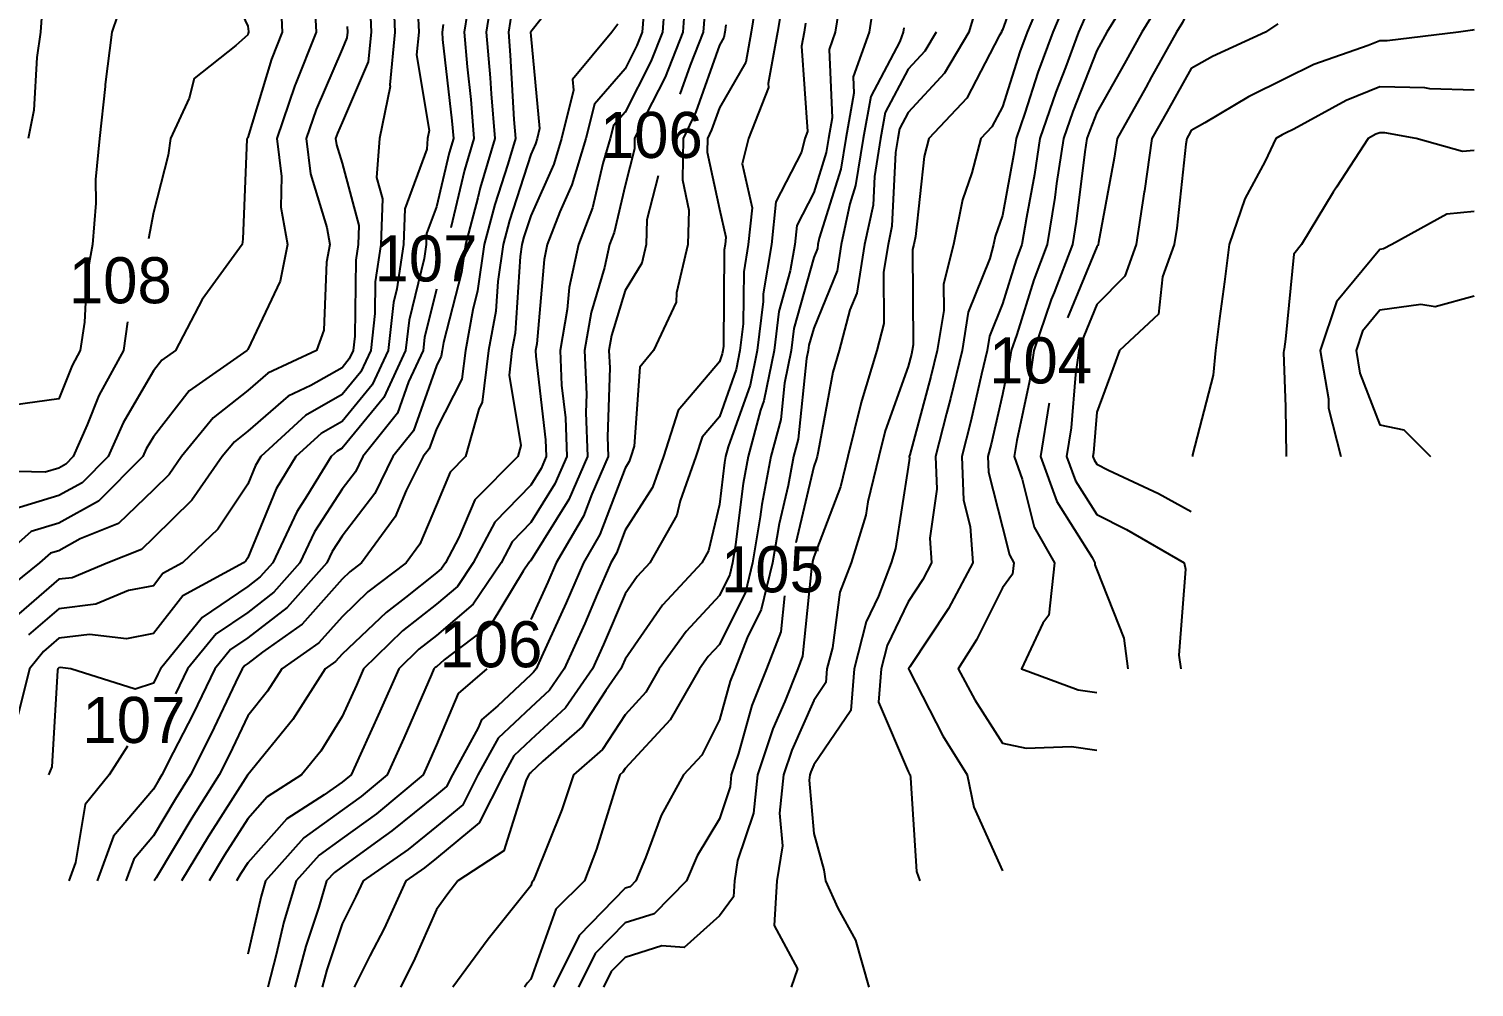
# Model space of a CAD drawing. Header units: metres. Extents: x 79.4908 to 79.49272, y 16.68951 to 16.69149.
# Drawn here: x 79.491492 to 79.492718, y 16.68951 to 16.690323 of the extents above; entities that cross this region are included whole.
import ezdxf

# ---------------------------------------------------------------- set-up
doc = ezdxf.new("R2010")
doc.units = ezdxf.units.M

msp = doc.modelspace()

# ---------------------------------------------------------------- linework, layer by layer
at = {"layer": 'CONTOUR103_25'}
msp.add_polyline3d([(79.492718, 16.6900963, 103.25), (79.4926849, 16.6900875, 103.25), (79.4926728, 16.6900894, 103.25), (79.492638, 16.6900845, 103.25), (79.4926233, 16.6900668, 103.25), (79.4926179, 16.6900503, 103.25), (79.4926211, 16.6900312, 103.25), (79.492638, 16.6899872, 103.25), (79.4926583, 16.6899831, 103.25), (79.4926811, 16.6899603, 103.25)], dxfattribs=at)
at = {"layer": 'CONTOUR103_375'}
msp.add_polyline3d([(79.492718, 16.6901684, 103.375), (79.492695, 16.6901661, 103.375), (79.4926483, 16.6901403, 103.375), (79.4926413, 16.6901366, 103.375), (79.492638, 16.6901361, 103.375), (79.4926012, 16.6900916, 103.375), (79.4925876, 16.6900503, 103.375), (79.4925944, 16.6900093, 103.375), (79.4925946, 16.6900014, 103.375), (79.492605, 16.6899603, 103.375)], dxfattribs=at)
at = {"layer": 'CONTOUR103_5'}
msp.add_polyline3d([(79.492718, 16.69022, 103.5), (79.4927081, 16.6902191, 103.5), (79.4926689, 16.6902303, 103.5), (79.4926422, 16.690235, 103.5), (79.492638, 16.6902351, 103.5), (79.4926348, 16.6902338, 103.5), (79.4926283, 16.6902303, 103.5), (79.4926014, 16.690189, 103.5), (79.4925985, 16.6901847, 103.5), (79.4925715, 16.6901403, 103.5), (79.4925652, 16.6901322, 103.5), (79.492558, 16.6900599, 103.5), (79.4925569, 16.6900515, 103.5), (79.4925567, 16.6900503, 103.5), (79.4925565, 16.6900486, 103.5), (79.492558, 16.6900026, 103.5), (79.4925587, 16.6899611, 103.5), (79.4925589, 16.6899603, 103.5)], dxfattribs=at)
at = {"layer": 'CONTOUR103_625'}
msp.add_polyline3d([(79.492718, 16.6902711, 103.625), (79.4926805, 16.6902724, 103.625), (79.4926761, 16.6902732, 103.625), (79.492638, 16.6902741, 103.625), (79.4926094, 16.6902624, 103.625), (79.4925651, 16.6902382, 103.625), (79.492558, 16.6902348, 103.625), (79.4925552, 16.6902334, 103.625), (79.49255, 16.6902303, 103.625), (79.4925408, 16.6902109, 103.625), (79.4925235, 16.6901791, 103.625), (79.4925104, 16.6901403, 103.625), (79.4925062, 16.6901085, 103.625), (79.4925022, 16.6900775, 103.625), (79.4924987, 16.6900503, 103.625), (79.4924966, 16.6900293, 103.625), (79.4924793, 16.6899617, 103.625), (79.4924791, 16.6899603, 103.625)], dxfattribs=at)
at = {"layer": 'CONTOUR103_75'}
msp.add_polyline3d([(79.492718, 16.6903223, 103.75), (79.4927165, 16.690322, 103.75), (79.4927048, 16.6903203, 103.75), (79.4926444, 16.690313, 103.75), (79.492638, 16.6903132, 103.75), (79.4926281, 16.6903091, 103.75), (79.4925822, 16.690293, 103.75), (79.492558, 16.6902811, 103.75), (79.4925266, 16.6902656, 103.75), (79.4924898, 16.6902436, 103.75), (79.492478, 16.6902369, 103.75), (79.4924757, 16.6902328, 103.75), (79.4924743, 16.6902303, 103.75), (79.4924736, 16.6902253, 103.75), (79.4924658, 16.690154, 103.75), (79.4924636, 16.6901403, 103.75), (79.4924537, 16.6901129, 103.75), (79.4924504, 16.6900813, 103.75), (79.4924173, 16.6900503, 103.75), (79.4924117, 16.6900348, 103.75), (79.492398, 16.6899979, 103.75), (79.4923952, 16.6899634, 103.75), (79.4923947, 16.6899603, 103.75), (79.4923957, 16.6899576, 103.75), (79.492398, 16.6899539, 103.75), (79.4924081, 16.6899489, 103.75), (79.4924503, 16.6899291, 103.75), (79.492478, 16.6899138, 103.75)], dxfattribs=at)
at = {"layer": 'CONTOUR103_875'}
msp.add_polyline3d([(79.4925516, 16.6903274, 103.875), (79.492541, 16.6903203, 103.875), (79.4924961, 16.6902999, 103.875), (79.492478, 16.6902897, 103.875), (79.4924576, 16.6902532, 103.875), (79.4924448, 16.6902303, 103.875), (79.4924384, 16.6901858, 103.875), (79.4924383, 16.6901849, 103.875), (79.4924314, 16.6901403, 103.875), (79.4924217, 16.6901135, 103.875), (79.492398, 16.6900893, 103.875), (79.492387, 16.6900626, 103.875), (79.4923828, 16.6900503, 103.875), (79.49238, 16.69003, 103.875), (79.4923764, 16.6899846, 103.875), (79.4923724, 16.6899603, 103.875), (79.4923799, 16.6899399, 103.875), (79.492398, 16.6899112, 103.875), (79.4924232, 16.6898986, 103.875), (79.4924721, 16.6898703, 103.875), (79.4924733, 16.6898649, 103.875), (79.4924677, 16.6897918, 103.875), (79.4924692, 16.6897803, 103.875)], dxfattribs=at)
at = {"layer": 'CONTOUR104'}
for points in [[(79.4925127, 16.6903712, 104), (79.4925127, 16.6903712, 104), (79.492478, 16.690344, 104), (79.4924706, 16.6903286, 104), (79.4924655, 16.6903203, 104), (79.4924445, 16.6902826, 104), (79.4924395, 16.6902736, 104), (79.4924152, 16.6902303, 104), (79.4924129, 16.6902135, 104), (79.4923995, 16.690142, 104), (79.4923992, 16.6901403, 104), (79.4923989, 16.6901393, 104), (79.492398, 16.6901383, 104), (79.4923732, 16.6900781, 104)], [(79.4923576, 16.6900057, 104), (79.4923576, 16.6900057, 104), (79.4923573, 16.6900044, 104), (79.4923502, 16.6899603, 104), (79.4923641, 16.6899221, 104), (79.492394, 16.6898747, 104), (79.4923965, 16.6898703, 104), (79.4923964, 16.6898684, 104), (79.492398, 16.6898643, 104), (79.4924211, 16.6898063, 104), (79.4924244, 16.6897803, 104)]]:
    msp.add_polyline3d(points, dxfattribs=at)
at = {"layer": 'CONTOUR104_125'}
msp.add_polyline3d([(79.4924531, 16.6903482, 104.125), (79.4924361, 16.6903203, 104.125), (79.4924214, 16.6902939, 104.125), (79.492398, 16.6902522, 104.125), (79.492392, 16.690237, 104.125), (79.4923897, 16.6902303, 104.125), (79.492388, 16.690219, 104.125), (79.4923806, 16.6901598, 104.125), (79.4923774, 16.6901403, 104.125), (79.4923619, 16.6900996, 104.125), (79.4923594, 16.6900937, 104.125), (79.4923446, 16.6900503, 104.125), (79.492341, 16.6900244, 104.125), (79.4923301, 16.6899739, 104.125), (79.4923279, 16.6899603, 104.125), (79.4923348, 16.6899413, 104.125), (79.492345, 16.6899006, 104.125), (79.4923621, 16.6898703, 104.125), (79.4923575, 16.6898258, 104.125), (79.4923524, 16.6898189, 104.125), (79.4923342, 16.6897803, 104.125), (79.4923822, 16.6897625, 104.125), (79.492398, 16.6897602, 104.125)], dxfattribs=at)
at = {"layer": 'CONTOUR104_25'}
msp.add_polyline3d([(79.4924254, 16.6903511, 104.25), (79.4924066, 16.6903203, 104.25), (79.4924033, 16.6903143, 104.25), (79.492398, 16.6903048, 104.25), (79.4923776, 16.6902532, 104.25), (79.4923697, 16.6902303, 104.25), (79.4923639, 16.6901919, 104.25), (79.4923625, 16.6901802, 104.25), (79.492356, 16.6901403, 104.25), (79.4923446, 16.6901103, 104.25), (79.4923301, 16.6900639, 104.25), (79.4923254, 16.6900503, 104.25), (79.4923244, 16.690043, 104.25), (79.492318, 16.6900131, 104.25), (79.4923084, 16.689971, 104.25), (79.4923057, 16.6899603, 104.25), (79.4923063, 16.6899471, 104.25), (79.492318, 16.6899004, 104.25), (79.4923239, 16.6898769, 104.25), (79.4923276, 16.6898703, 104.25), (79.4923266, 16.6898606, 104.25), (79.492318, 16.6898489, 104.25), (79.4922961, 16.6898049, 104.25), (79.4922804, 16.6897803, 104.25), (79.4922945, 16.6897539, 104.25), (79.492318, 16.6897171, 104.25), (79.4923382, 16.6897129, 104.25), (79.4923766, 16.6897143, 104.25), (79.492398, 16.6897113, 104.25)], dxfattribs=at)
at = {"layer": 'CONTOUR104_375'}
msp.add_polyline3d([(79.4923875, 16.6903321, 104.375), (79.4923826, 16.6903203, 104.375), (79.4923714, 16.6902904, 104.375), (79.4923632, 16.6902694, 104.375), (79.4923497, 16.6902303, 104.375), (79.4923451, 16.6901997, 104.375), (79.4923383, 16.6901631, 104.375), (79.4923346, 16.6901403, 104.375), (79.4923296, 16.6901272, 104.375), (79.492318, 16.6900898, 104.375), (79.492307, 16.6900626, 104.375), (79.4923051, 16.6900503, 104.375), (79.4923002, 16.6900302, 104.375), (79.4922912, 16.6899904, 104.375), (79.4922835, 16.6899603, 104.375), (79.4922851, 16.6899233, 104.375), (79.4922907, 16.6899009, 104.375), (79.4922929, 16.6898703, 104.375), (79.4922724, 16.6898316, 104.375), (79.4922395, 16.6897819, 104.375), (79.4922384, 16.6897803, 104.375), (79.492239, 16.6897791, 104.375), (79.4922675, 16.6897234, 104.375), (79.492288, 16.6896903, 104.375), (79.4922937, 16.689663, 104.375), (79.492318, 16.6896088, 104.375)], dxfattribs=at)
at = {"layer": 'CONTOUR104_5'}
msp.add_polyline3d([(79.4923727, 16.6903487, 104.5), (79.4923608, 16.6903203, 104.5), (79.4923481, 16.6902863, 104.5), (79.4923371, 16.6902517, 104.5), (79.4923297, 16.6902303, 104.5), (79.492328, 16.690219, 104.5), (79.492318, 16.690165, 104.5), (79.4923119, 16.6901472, 104.5), (79.4923105, 16.6901403, 104.5), (79.4923074, 16.6901284, 104.5), (79.4922891, 16.6900828, 104.5), (79.4922839, 16.6900503, 104.5), (79.492274, 16.6900097, 104.5), (79.4922706, 16.6899969, 104.5), (79.4922612, 16.6899603, 104.5), (79.4922625, 16.6899327, 104.5), (79.4922566, 16.6898911, 104.5), (79.492258, 16.6898703, 104.5), (79.4922505, 16.6898561, 104.5), (79.492238, 16.6898372, 104.5), (79.4922203, 16.6898001, 104.5), (79.4922152, 16.6897803, 104.5), (79.492213, 16.6897521, 104.5), (79.492238, 16.6896933, 104.5), (79.492239, 16.6896914, 104.5), (79.4922397, 16.6896903, 104.5), (79.4922402, 16.6896878, 104.5), (79.4922452, 16.6896084, 104.5), (79.4922479, 16.6896003, 104.5)], dxfattribs=at)
at = {"layer": 'CONTOUR104_625'}
msp.add_polyline3d([(79.4923576, 16.6903648, 104.625), (79.4923391, 16.6903203, 104.625), (79.4923328, 16.6903036, 104.625), (79.492318, 16.6902572, 104.625), (79.4923091, 16.6902402, 104.625), (79.4922998, 16.6902303, 104.625), (79.4922922, 16.6902012, 104.625), (79.4922842, 16.6901782, 104.625), (79.4922766, 16.6901403, 104.625), (79.492268, 16.6901065, 104.625), (79.4922682, 16.6900842, 104.625), (79.4922627, 16.6900503, 104.625), (79.4922574, 16.6900284, 104.625), (79.4922394, 16.6899619, 104.625), (79.492239, 16.6899603, 104.625), (79.4922391, 16.689959, 104.625), (79.492238, 16.6899514, 104.625), (79.4922273, 16.6898823, 104.625), (79.4922236, 16.6898703, 104.625), (79.4922129, 16.689842, 104.625), (79.4922025, 16.6898202, 104.625), (79.4921922, 16.6897803, 104.625), (79.4921894, 16.6897449, 104.625), (79.492158, 16.6896987, 104.625), (79.4921555, 16.689693, 104.625), (79.4921546, 16.6896903, 104.625), (79.4921541, 16.6896859, 104.625), (79.492158, 16.6896407, 104.625), (79.4921665, 16.6896098, 104.625), (79.4921681, 16.6896003, 104.625), (79.4921785, 16.6895772, 104.625), (79.4921934, 16.68955, 104.625), (79.4922048, 16.6895103, 104.625)], dxfattribs=at)
at = {"layer": 'CONTOUR104_75'}
msp.add_polyline3d([(79.4923403, 16.6903851, 104.75), (79.492318, 16.6903225, 104.75), (79.4923173, 16.690321, 104.75), (79.4923171, 16.6903203, 104.75), (79.4923153, 16.6903172, 104.75), (79.4922877, 16.6902643, 104.75), (79.4922556, 16.6902303, 104.75), (79.4922516, 16.6902149, 104.75), (79.4922442, 16.6901472, 104.75), (79.4922428, 16.6901403, 104.75), (79.4922417, 16.6901361, 104.75), (79.4922423, 16.6900551, 104.75), (79.4922415, 16.6900503, 104.75), (79.4922408, 16.6900471, 104.75), (79.492238, 16.6900368, 104.75), (79.4922185, 16.6899822, 104.75), (79.4922131, 16.6899603, 104.75), (79.4922039, 16.6899219, 104.75), (79.4922022, 16.6899106, 104.75), (79.4921897, 16.6898703, 104.75), (79.4921802, 16.6898453, 104.75), (79.4921738, 16.689798, 104.75), (79.4921692, 16.6897803, 104.75), (79.4921683, 16.6897686, 104.75), (79.492158, 16.6897535, 104.75), (79.4921394, 16.6897112, 104.75), (79.4921324, 16.6896903, 104.75), (79.4921291, 16.6896578, 104.75), (79.4921315, 16.6896301, 104.75), (79.4921266, 16.6896003, 104.75), (79.4921244, 16.6895625, 104.75), (79.4921442, 16.6895258, 104.75), (79.4921388, 16.6895103, 104.75)], dxfattribs=at)
at = {"layer": 'CONTOUR104_875'}
msp.add_polyline3d([(79.4922966, 16.6903443, 104.875), (79.4922894, 16.6903203, 104.875), (79.4922689, 16.6902855, 104.875), (79.492238, 16.6902523, 104.875), (79.4922307, 16.6902385, 104.875), (79.4922292, 16.6902303, 104.875), (79.4922273, 16.6902182, 104.875), (79.4922243, 16.6901557, 104.875), (79.492221, 16.6901403, 104.875), (79.4922172, 16.6901169, 104.875), (79.4922175, 16.6900733, 104.875), (79.4922115, 16.6900503, 104.875), (79.492198, 16.6900053, 104.875), (79.492198, 16.6900052, 104.875), (79.492187, 16.6899603, 104.875), (79.4921808, 16.6899346, 104.875), (79.492158, 16.6898753, 104.875), (79.4921571, 16.6898713, 104.875), (79.4921569, 16.6898703, 104.875), (79.4921565, 16.6898685, 104.875), (79.4921485, 16.6897909, 104.875), (79.4921444, 16.6897803, 104.875), (79.4921335, 16.6897527, 104.875), (79.4921232, 16.6897294, 104.875), (79.4921103, 16.6896903, 104.875), (79.492107, 16.6896577, 104.875), (79.4920935, 16.6896177, 104.875), (79.4920907, 16.6896003, 104.875), (79.4920899, 16.6895869, 104.875), (79.492078, 16.6895706, 104.875), (79.4920482, 16.6895438, 104.875), (79.4920292, 16.6895453, 104.875), (79.491998, 16.6895355, 104.875), (79.4919862, 16.6895235, 104.875), (79.4919797, 16.6895103, 104.875)], dxfattribs=at)
at = {"layer": 'CONTOUR105'}
for points in [[(79.4922617, 16.6903203, 105), (79.4922617, 16.6903203, 105), (79.4922522, 16.6903042, 105), (79.492238, 16.6902889, 105), (79.4922185, 16.6902522, 105), (79.4922145, 16.6902303, 105), (79.4922094, 16.6901981, 105), (79.4922083, 16.6901737, 105), (79.4922012, 16.6901403, 105), (79.4921945, 16.6900991, 105), (79.4921887, 16.6900848, 105), (79.4921797, 16.6900503, 105), (79.4921742, 16.690032, 105), (79.4921619, 16.6899647, 105), (79.4921608, 16.6899603, 105), (79.4921602, 16.6899577, 105), (79.492158, 16.6899519, 105), (79.4921428, 16.6898873, 105)], [(79.4921331, 16.6898423, 105), (79.4921331, 16.6898423, 105), (79.49213, 16.6898118, 105), (79.4921179, 16.6897803, 105), (79.4921056, 16.6897492, 105), (79.4920941, 16.6897084, 105), (79.4920881, 16.6896903, 105), (79.4920871, 16.6896801, 105), (79.492078, 16.6896531, 105), (79.4920591, 16.6896215, 105), (79.4920501, 16.6896003, 105), (79.4920226, 16.6895725, 105), (79.491998, 16.6895648, 105), (79.4919726, 16.6895388, 105), (79.4919585, 16.6895103, 105)]]:
    msp.add_polyline3d(points, dxfattribs=at)
at = {"layer": 'CONTOUR105_125'}
msp.add_polyline3d([(79.4922345, 16.6903242, 105.125), (79.4922338, 16.6903203, 105.125), (79.492231, 16.6903124, 105.125), (79.4922063, 16.6902659, 105.125), (79.4921998, 16.6902303, 105.125), (79.4921935, 16.6901903, 105.125), (79.4921887, 16.6901748, 105.125), (79.4921814, 16.6901403, 105.125), (79.4921778, 16.690118, 105.125), (79.492158, 16.6900694, 105.125), (79.4921539, 16.6900548, 105.125), (79.4921534, 16.6900503, 105.125), (79.492152, 16.6900435, 105.125), (79.4921448, 16.6899751, 105.125), (79.4921409, 16.6899603, 105.125), (79.4921362, 16.6899358, 105.125), (79.4921286, 16.6899033, 105.125), (79.4921231, 16.6898703, 105.125), (79.4921133, 16.6898305, 105.125), (79.4921015, 16.6898067, 105.125), (79.4920913, 16.6897803, 105.125), (79.4920872, 16.6897699, 105.125), (79.492078, 16.6897371, 105.125), (79.4920632, 16.6897069, 105.125), (79.4920475, 16.6896903, 105.125), (79.4920285, 16.6896559, 105.125), (79.4920154, 16.6896198, 105.125), (79.4920071, 16.6896003, 105.125), (79.4920023, 16.6895954, 105.125), (79.491998, 16.6895941, 105.125), (79.491959, 16.6895541, 105.125), (79.4919373, 16.6895103, 105.125)], dxfattribs=at)
at = {"layer": 'CONTOUR105_25'}
msp.add_polyline3d([(79.4922099, 16.6903518, 105.25), (79.4922051, 16.6903203, 105.25), (79.4921915, 16.6902825, 105.25), (79.4921921, 16.6902687, 105.25), (79.4921851, 16.6902303, 105.25), (79.492181, 16.6902043, 105.25), (79.4921627, 16.6901456, 105.25), (79.4921616, 16.6901403, 105.25), (79.4921611, 16.6901368, 105.25), (79.492158, 16.6901293, 105.25), (79.4921412, 16.6900691, 105.25), (79.4921389, 16.6900503, 105.25), (79.4921333, 16.6900225, 105.25), (79.4921301, 16.6899917, 105.25), (79.4921217, 16.6899603, 105.25), (79.492114, 16.6899198, 105.25), (79.4921127, 16.6899093, 105.25), (79.4921061, 16.6898703, 105.25), (79.4921001, 16.6898454, 105.25), (79.492078, 16.689801, 105.25), (79.4920686, 16.6897908, 105.25), (79.492061, 16.6897803, 105.25), (79.4920364, 16.689737, 105.25), (79.491998, 16.6896956, 105.25), (79.491996, 16.6896925, 105.25), (79.4919935, 16.6896903, 105.25), (79.4919907, 16.689682, 105.25), (79.4919738, 16.6896274, 105.25), (79.4919637, 16.6896003, 105.25), (79.4919393, 16.6895763, 105.25), (79.491918, 16.6895171, 105.25), (79.4919151, 16.6895135, 105.25), (79.4919127, 16.6895103, 105.25)], dxfattribs=at)
at = {"layer": 'CONTOUR105_375'}
msp.add_polyline3d([(79.4921801, 16.6903451, 105.375), (79.4921763, 16.6903203, 105.375), (79.492171, 16.6903056, 105.375), (79.4921736, 16.6902478, 105.375), (79.4921704, 16.6902303, 105.375), (79.4921685, 16.6902184, 105.375), (79.492158, 16.6901845, 105.375), (79.4921436, 16.6901565, 105.375), (79.4921419, 16.6901403, 105.375), (79.4921381, 16.6901179, 105.375), (79.4921285, 16.6900834, 105.375), (79.4921244, 16.6900503, 105.375), (79.4921158, 16.6900077, 105.375), (79.492113, 16.6899996, 105.375), (79.4921025, 16.6899603, 105.375), (79.4920981, 16.6899376, 105.375), (79.4920918, 16.6898858, 105.375), (79.4920892, 16.6898703, 105.375), (79.4920868, 16.6898603, 105.375), (79.492078, 16.6898426, 105.375), (79.4920498, 16.689812, 105.375), (79.492027, 16.6897803, 105.375), (79.4920157, 16.6897604, 105.375), (79.491998, 16.6897413, 105.375), (79.4919788, 16.6897118, 105.375), (79.4919543, 16.6896903, 105.375), (79.4919443, 16.6896607, 105.375), (79.4919218, 16.6896045, 105.375), (79.4919202, 16.6896003, 105.375), (79.491919, 16.6895991, 105.375), (79.491918, 16.6895963, 105.375), (79.4918819, 16.6895508, 105.375), (79.491852, 16.6895103, 105.375)], dxfattribs=at)
at = {"layer": 'CONTOUR105_5'}
msp.add_polyline3d([(79.4921511, 16.690328, 105.5), (79.4921498, 16.6903203, 105.5), (79.4921477, 16.6903086, 105.5), (79.4921528, 16.6902361, 105.5), (79.4921505, 16.6902303, 105.5), (79.4921477, 16.6902186, 105.5), (79.4921259, 16.6901764, 105.5), (79.4921222, 16.6901403, 105.5), (79.4921151, 16.6900985, 105.5), (79.4921151, 16.690092, 105.5), (79.4921099, 16.6900503, 105.5), (79.492104, 16.690021, 105.5), (79.4920855, 16.6899687, 105.5), (79.4920833, 16.6899603, 105.5), (79.4920823, 16.6899554, 105.5), (79.492078, 16.6899198, 105.5), (79.4920689, 16.6898804, 105.5), (79.4920632, 16.6898703, 105.5), (79.4920299, 16.6898344, 105.5), (79.491998, 16.6897884, 105.5), (79.4919956, 16.6897829, 105.5), (79.4919945, 16.6897803, 105.5), (79.4919816, 16.6897618, 105.5), (79.4919616, 16.6897312, 105.5), (79.4919284, 16.689702, 105.5), (79.491918, 16.6896923, 105.5), (79.491917, 16.6896914, 105.5), (79.4919164, 16.6896903, 105.5), (79.4919142, 16.689686, 105.5), (79.4918953, 16.6896258, 105.5), (79.4918562, 16.6896003, 105.5), (79.4918476, 16.6895894, 105.5), (79.491838, 16.6895762, 105.5), (79.4918186, 16.6895321, 105.5), (79.4918077, 16.6895103, 105.5)], dxfattribs=at)
at = {"layer": 'CONTOUR105_625'}
msp.add_polyline3d([(79.4921321, 16.6903494, 105.625), (79.4921274, 16.6903203, 105.625), (79.4921194, 16.6902768, 105.625), (79.4921196, 16.6902734, 105.625), (79.4921026, 16.6902303, 105.625), (79.4920972, 16.6902086, 105.625), (79.4921057, 16.6901714, 105.625), (79.4921025, 16.6901403, 105.625), (79.4920986, 16.6901171, 105.625), (79.4920983, 16.6900731, 105.625), (79.4920954, 16.6900503, 105.625), (79.4920922, 16.6900343, 105.625), (79.492078, 16.6899941, 105.625), (79.4920633, 16.6899768, 105.625), (79.492058, 16.6899603, 105.625), (79.4920448, 16.6899229, 105.625), (79.492042, 16.6899107, 105.625), (79.4920191, 16.6898703, 105.625), (79.4920083, 16.6898587, 105.625), (79.491998, 16.6898438, 105.625), (79.4919797, 16.6898008, 105.625), (79.4919705, 16.6897803, 105.625), (79.4919474, 16.6897472, 105.625), (79.491918, 16.6897199, 105.625), (79.4919036, 16.6897064, 105.625), (79.4918948, 16.6896903, 105.625), (79.4918742, 16.6896496, 105.625), (79.491838, 16.6896196, 105.625), (79.491828, 16.6896115, 105.625), (79.491812, 16.6896003, 105.625), (79.4917937, 16.6895601, 105.625), (79.4917817, 16.6895369, 105.625), (79.4917684, 16.6895103, 105.625)], dxfattribs=at)
at = {"layer": 'CONTOUR105_75'}
msp.add_polyline3d([(79.492111, 16.6903574, 105.75), (79.492105, 16.6903203, 105.75), (79.4921003, 16.6902951, 105.75), (79.492078, 16.6902562, 105.75), (79.4920714, 16.6902376, 105.75), (79.4920679, 16.6902303, 105.75), (79.4920677, 16.6902187, 105.75), (79.492078, 16.6901702, 105.75), (79.4920834, 16.6901464, 105.75), (79.4920828, 16.6901403, 105.75), (79.492082, 16.6901357, 105.75), (79.4920814, 16.6900541, 105.75), (79.492081, 16.6900503, 105.75), (79.4920804, 16.6900475, 105.75), (79.492078, 16.6900407, 105.75), (79.4920431, 16.6899995, 105.75), (79.4920305, 16.6899603, 105.75), (79.4920213, 16.6899341, 105.75), (79.491998, 16.6898978, 105.75), (79.4919907, 16.6898785, 105.75), (79.4919859, 16.6898703, 105.75), (79.4919744, 16.6898437, 105.75), (79.4919638, 16.6898187, 105.75), (79.4919465, 16.6897803, 105.75), (79.491934, 16.6897623, 105.75), (79.491918, 16.6897475, 105.75), (79.4918903, 16.6897214, 105.75), (79.4918732, 16.6896903, 105.75), (79.4918604, 16.689665, 105.75), (79.491838, 16.6896464, 105.75), (79.4918141, 16.6896271, 105.75), (79.4917759, 16.6896003, 105.75), (79.4917698, 16.689587, 105.75), (79.491758, 16.689564, 105.75), (79.491745, 16.6895249, 105.75), (79.4917411, 16.6895103, 105.75)], dxfattribs=at)
at = {"layer": 'CONTOUR105_875'}
msp.add_polyline3d([(79.4920836, 16.6903266, 105.875), (79.4920826, 16.6903203, 105.875), (79.4920818, 16.690316, 105.875), (79.492078, 16.6903094, 105.875), (79.492058, 16.6902528, 105.875), (79.4920473, 16.6902303, 105.875), (79.4920467, 16.690195, 105.875), (79.4920521, 16.6901693, 105.875), (79.4920512, 16.6901403, 105.875), (79.4920415, 16.6900993, 105.875), (79.4920414, 16.6900914, 105.875), (79.492022, 16.6900503, 105.875), (79.4920105, 16.6900362, 105.875), (79.4920058, 16.6899691, 105.875), (79.492003, 16.6899603, 105.875), (79.4920016, 16.6899562, 105.875), (79.491998, 16.6899506, 105.875), (79.4919767, 16.6898942, 105.875), (79.4919628, 16.6898703, 105.875), (79.4919481, 16.6898364, 105.875), (79.4919271, 16.6897905, 105.875), (79.4919225, 16.6897803, 105.875), (79.4919205, 16.6897774, 105.875), (79.491918, 16.6897751, 105.875), (79.4918901, 16.6897489, 105.875), (79.4918764, 16.6897371, 105.875), (79.4918734, 16.6897301, 105.875), (79.4918516, 16.6896903, 105.875), (79.4918467, 16.6896805, 105.875), (79.491838, 16.6896733, 105.875), (79.4918003, 16.6896427, 105.875), (79.4917881, 16.6896342, 105.875), (79.491758, 16.6896123, 105.875), (79.4917515, 16.6896076, 105.875), (79.4917449, 16.6896003, 105.875), (79.4917383, 16.6895781, 105.875), (79.4917272, 16.6895449, 105.875), (79.491718, 16.6895103, 105.875)], dxfattribs=at)
at = {"layer": 'CONTOUR106'}
for points in [[(79.492158, 16.6906498, 106), (79.492158, 16.6906498, 106), (79.4921401, 16.6906104, 106), (79.4921296, 16.6905903, 106), (79.4921175, 16.6905458, 106), (79.4921176, 16.6905448, 106), (79.4921113, 16.6905003, 106), (79.4921022, 16.6904731, 106), (79.4920831, 16.690416, 106), (79.4920812, 16.6904103, 106), (79.4920808, 16.6904071, 106), (79.492078, 16.6903946, 106), (79.4920653, 16.6903345, 106), (79.4920643, 16.6903203, 106), (79.4920532, 16.6902924, 106), (79.4920446, 16.6902679, 106)], [(79.4920262, 16.6901986, 106), (79.4920262, 16.6901986, 106), (79.4920165, 16.6901611, 106), (79.4920159, 16.6901403, 106), (79.4920121, 16.6901244, 106), (79.491998, 16.6901012, 106), (79.4919866, 16.6900631, 106), (79.4919843, 16.6900503, 106), (79.491985, 16.6900356, 106), (79.491983, 16.6899771, 106), (79.4919837, 16.6899603, 106), (79.4919697, 16.6899284, 106), (79.4919627, 16.6899099, 106), (79.4919396, 16.6898703, 106), (79.4919325, 16.6898539, 106), (79.491918, 16.6898221, 106)], [(79.4918807, 16.6897803, 106), (79.4918807, 16.6897803, 106), (79.4918565, 16.6897594, 106), (79.491838, 16.6897157, 106), (79.4918305, 16.6896986, 106), (79.4918268, 16.6896903, 106), (79.4917872, 16.6896574, 106), (79.491758, 16.6896363, 106), (79.4917385, 16.6896222, 106), (79.491719, 16.6896003, 106), (79.4917087, 16.6895657, 106), (79.4917022, 16.6895375, 106), (79.491695, 16.6895103, 106)]]:
    msp.add_polyline3d(points, dxfattribs=at)
at = {"layer": 'CONTOUR106_125'}
msp.add_polyline3d([(79.4920494, 16.6903524, 106.125), (79.492047, 16.6903203, 106.125), (79.4920319, 16.6902821, 106.125), (79.4920154, 16.6902498, 106.125), (79.4920061, 16.6902303, 106.125), (79.492006, 16.6902213, 106.125), (79.491998, 16.6901903, 106.125), (79.4919889, 16.6901505, 106.125), (79.4919849, 16.6901403, 106.125), (79.4919806, 16.6901207, 106.125), (79.4919692, 16.6900827, 106.125), (79.4919636, 16.6900503, 106.125), (79.4919653, 16.6900134, 106.125), (79.4919647, 16.6899977, 106.125), (79.4919662, 16.6899603, 106.125), (79.4919502, 16.689924, 106.125), (79.491918, 16.6898723, 106.125), (79.491917, 16.6898713, 106.125), (79.4919165, 16.6898703, 106.125), (79.4919117, 16.6898632, 106.125), (79.4918844, 16.6898181, 106.125), (79.4918447, 16.6897878, 106.125), (79.491838, 16.6897821, 106.125), (79.491837, 16.6897813, 106.125), (79.4918359, 16.6897803, 106.125), (79.4918339, 16.6897756, 106.125), (79.4918103, 16.6897214, 106.125), (79.4917962, 16.6896903, 106.125), (79.4917742, 16.689672, 106.125), (79.491758, 16.6896603, 106.125), (79.4917255, 16.6896368, 106.125), (79.4916932, 16.6896003, 106.125), (79.4916893, 16.6895875, 106.125), (79.491678, 16.6895381, 106.125)], dxfattribs=at)
at = {"layer": 'CONTOUR106_25'}
msp.add_polyline3d([(79.4920327, 16.6903593, 106.25), (79.4920298, 16.6903203, 106.25), (79.49202, 16.6902955, 106.25), (79.491998, 16.6902525, 106.25), (79.4919882, 16.6902412, 106.25), (79.4919855, 16.6902303, 106.25), (79.4919791, 16.6902089, 106.25), (79.4919704, 16.6901713, 106.25), (79.4919585, 16.6901403, 106.25), (79.4919505, 16.6901037, 106.25), (79.4919488, 16.690085, 106.25), (79.4919429, 16.6900503, 106.25), (79.4919442, 16.6900208, 106.25), (79.4919474, 16.6899933, 106.25), (79.4919487, 16.6899603, 106.25), (79.4919385, 16.6899372, 106.25), (79.491918, 16.6899043, 106.25), (79.4919023, 16.6898879, 106.25), (79.4918929, 16.6898703, 106.25), (79.4918692, 16.6898351, 106.25), (79.491838, 16.6898086, 106.25), (79.4918232, 16.6897969, 106.25), (79.4918061, 16.6897803, 106.25), (79.4917901, 16.6897441, 106.25), (79.4917736, 16.6897078, 106.25), (79.4917657, 16.6896903, 106.25), (79.4917613, 16.6896866, 106.25), (79.491758, 16.6896842, 106.25), (79.4917429, 16.6896733, 106.25), (79.4917111, 16.689653, 106.25), (79.491678, 16.6896157, 106.25), (79.4916723, 16.6896067, 106.25), (79.4916684, 16.6896003, 106.25)], dxfattribs=at)
at = {"layer": 'CONTOUR106_375'}
msp.add_polyline3d([(79.4920138, 16.6903381, 106.375), (79.4920125, 16.6903203, 106.375), (79.492008, 16.690309, 106.375), (79.491998, 16.6902893, 106.375), (79.4919721, 16.6902594, 106.375), (79.4919648, 16.6902303, 106.375), (79.4919529, 16.6901909, 106.375), (79.4919428, 16.6901681, 106.375), (79.491932, 16.6901403, 106.375), (79.4919293, 16.6901276, 106.375), (79.4919231, 16.690056, 106.375), (79.4919221, 16.6900503, 106.375), (79.4919223, 16.6900454, 106.375), (79.4919306, 16.6899745, 106.375), (79.4919312, 16.6899603, 106.375), (79.4919268, 16.6899503, 106.375), (79.491918, 16.6899362, 106.375), (79.4918875, 16.6899046, 106.375), (79.4918693, 16.6898703, 106.375), (79.4918558, 16.6898502, 106.375), (79.491838, 16.6898351, 106.375), (79.4918094, 16.6898124, 106.375), (79.4917762, 16.6897803, 106.375), (79.4917702, 16.6897665, 106.375), (79.491758, 16.6897398, 106.375), (79.49174, 16.6897105, 106.375), (79.4917237, 16.6896903, 106.375), (79.4916945, 16.6896717, 106.375), (79.491678, 16.689653, 106.375), (79.4916584, 16.6896222, 106.375), (79.4916452, 16.6896003, 106.375)], dxfattribs=at)
at = {"layer": 'CONTOUR106_5'}
msp.add_polyline3d([(79.4919918, 16.6903272, 106.5), (79.4919869, 16.6903203, 106.5), (79.4919534, 16.6902804, 106.5), (79.4919543, 16.6902711, 106.5), (79.4919441, 16.6902303, 106.5), (79.4919375, 16.6902083, 106.5), (79.491918, 16.6901646, 106.5), (79.4919122, 16.6901467, 106.5), (79.4919105, 16.6901403, 106.5), (79.4919091, 16.6901302, 106.5), (79.4919048, 16.6900651, 106.5), (79.4919021, 16.6900503, 106.5), (79.4918996, 16.6900295, 106.5), (79.4919096, 16.6899697, 106.5), (79.491907, 16.6899603, 106.5), (79.4918705, 16.6899236, 106.5), (79.4918571, 16.6898918, 106.5), (79.4918457, 16.6898703, 106.5), (79.4918424, 16.6898653, 106.5), (79.491838, 16.6898616, 106.5), (79.4918118, 16.6898408, 106.5), (79.4917953, 16.6898282, 106.5), (79.491758, 16.6897926, 106.5), (79.4917525, 16.6897864, 106.5), (79.4917437, 16.6897803, 106.5), (79.4917162, 16.6897373, 106.5), (79.491678, 16.6896904, 106.5), (79.491678, 16.6896903, 106.5), (79.4916779, 16.6896903, 106.5), (79.4916778, 16.68969, 106.5), (79.4916446, 16.6896378, 106.5), (79.491622, 16.6896003, 106.5)], dxfattribs=at)
at = {"layer": 'CONTOUR106_625'}
msp.add_polyline3d([(79.4919555, 16.690368, 106.625), (79.491918, 16.6903207, 106.625), (79.4919178, 16.6903204, 106.625), (79.4919178, 16.6903203, 106.625), (79.4919178, 16.6903201, 106.625), (79.491918, 16.6903172, 106.625), (79.4919255, 16.6902387, 106.625), (79.4919234, 16.6902303, 106.625), (79.491922, 16.6902257, 106.625), (79.491918, 16.6902167, 106.625), (79.4919, 16.6901605, 106.625), (79.4918946, 16.6901403, 106.625), (79.49189, 16.6901088, 106.625), (79.4918884, 16.6900836, 106.625), (79.4918823, 16.6900503, 106.625), (79.4918769, 16.6900065, 106.625), (79.491874, 16.6900007, 106.625), (79.4918627, 16.6899603, 106.625), (79.4918497, 16.6899471, 106.625), (79.491838, 16.6899194, 106.625), (79.491824, 16.689886, 106.625), (79.4918125, 16.6898703, 106.625), (79.49178, 16.6898455, 106.625), (79.491758, 16.6898245, 106.625), (79.4917384, 16.6898023, 106.625), (79.4917071, 16.6897803, 106.625), (79.4916949, 16.6897613, 106.625), (79.491678, 16.6897405, 106.625), (79.4916625, 16.6897077, 106.625), (79.4916537, 16.6896903, 106.625), (79.4916306, 16.6896535, 106.625), (79.4916005, 16.6896031, 106.625), (79.4915988, 16.6896003, 106.625)], dxfattribs=at)
at = {"layer": 'CONTOUR106_75'}
msp.add_polyline3d([(79.4919019, 16.6903384, 106.75), (79.4918991, 16.6903203, 106.75), (79.4919007, 16.6903009, 106.75), (79.4919037, 16.6902463, 106.75), (79.491905, 16.6902303, 106.75), (79.4918986, 16.6902085, 106.75), (79.4918877, 16.6901743, 106.75), (79.4918786, 16.6901403, 106.75), (79.4918729, 16.690101, 106.75), (79.4918688, 16.6900849, 106.75), (79.4918626, 16.6900503, 106.75), (79.4918595, 16.690026, 106.75), (79.491838, 16.6899839, 106.75), (79.491832, 16.6899669, 106.75), (79.4918267, 16.6899603, 106.75), (79.4918125, 16.6899316, 106.75), (79.4918032, 16.6899093, 106.75), (79.4917746, 16.6898703, 106.75), (79.4917647, 16.6898627, 106.75), (79.491758, 16.6898563, 106.75), (79.4917243, 16.6898182, 106.75), (79.4916907, 16.6897945, 106.75), (79.491678, 16.6897847, 106.75), (79.4916755, 16.689783, 106.75), (79.4916732, 16.6897803, 106.75), (79.4916676, 16.6897686, 106.75), (79.4916471, 16.689725, 106.75), (79.4916295, 16.6896903, 106.75), (79.4916164, 16.6896695, 106.75), (79.491598, 16.6896386, 106.75), (79.4915814, 16.6896189, 106.75), (79.4915746, 16.6896003, 106.75)], dxfattribs=at)
at = {"layer": 'CONTOUR106_875'}
msp.add_polyline3d([(79.491886, 16.6903563, 106.875), (79.4918803, 16.6903203, 106.875), (79.4918837, 16.6902816, 106.875), (79.4918844, 16.6902681, 106.875), (79.4918875, 16.6902303, 106.875), (79.4918752, 16.6901884, 106.875), (79.4918732, 16.6901799, 106.875), (79.4918627, 16.6901403, 106.875), (79.4918592, 16.6901164, 106.875), (79.491844, 16.690057, 106.875), (79.4918428, 16.6900503, 106.875), (79.4918422, 16.6900455, 106.875), (79.491838, 16.6900373, 106.875), (79.4918186, 16.6899821, 106.875), (79.4918011, 16.6899603, 106.875), (79.4917857, 16.6899291, 106.875), (79.491758, 16.6898927, 106.875), (79.4917496, 16.6898797, 106.875), (79.4917451, 16.6898703, 106.875), (79.4917116, 16.6898324, 106.875), (79.491678, 16.6898065, 106.875), (79.4916635, 16.6897966, 106.875), (79.4916502, 16.6897803, 106.875), (79.4916318, 16.6897422, 106.875), (79.4916149, 16.6897093, 106.875), (79.4916053, 16.6896903, 106.875), (79.4916023, 16.6896854, 106.875), (79.491598, 16.6896783, 106.875), (79.4915643, 16.6896382, 106.875), (79.4915504, 16.6896003, 106.875)], dxfattribs=at)
at = {"layer": 'CONTOUR107'}
for points in [[(79.4919003, 16.6905703, 107), (79.4919003, 16.6905703, 107), (79.4918971, 16.6905237, 107), (79.4918962, 16.6905003, 107), (79.4918881, 16.6904666, 107), (79.4918862, 16.6904461, 107), (79.4918724, 16.6904103, 107), (79.4918621, 16.6903831, 107), (79.4918666, 16.6903524, 107), (79.4918615, 16.6903203, 107), (79.4918641, 16.6902909, 107), (79.4918672, 16.6902632, 107), (79.4918699, 16.6902303, 107), (79.491862, 16.6902032, 107), (79.4918504, 16.6901543, 107)], [(79.491838, 16.6901025, 107), (79.491838, 16.6901025, 107), (79.491828, 16.6900615, 107), (79.4918267, 16.6900503, 107), (79.4918145, 16.6900238, 107), (79.4918051, 16.6899972, 107), (79.4917756, 16.6899603, 107), (79.4917693, 16.6899475, 107), (79.491758, 16.6899327, 107), (79.4917346, 16.6898966, 107), (79.4917222, 16.6898703, 107), (79.4917002, 16.6898453, 107), (79.491678, 16.6898282, 107), (79.4916514, 16.6898101, 107), (79.4916271, 16.6897803, 107), (79.4916169, 16.689759, 107)], [(79.4915761, 16.6897148, 107), (79.4915761, 16.6897148, 107), (79.4915606, 16.6896903, 107), (79.4915403, 16.6896652, 107), (79.4915319, 16.6896159, 107), (79.4915262, 16.6896003, 107)]]:
    msp.add_polyline3d(points, dxfattribs=at)
at = {"layer": 'CONTOUR107_125'}
msp.add_polyline3d([(79.4918438, 16.6903268, 107.125), (79.4918428, 16.6903203, 107.125), (79.4918433, 16.6903143, 107.125), (79.4918512, 16.6902451, 107.125), (79.4918524, 16.6902303, 107.125), (79.4918488, 16.6902181, 107.125), (79.491838, 16.6901723, 107.125), (79.4918296, 16.6901497, 107.125), (79.4918293, 16.6901403, 107.125), (79.4918276, 16.6901285, 107.125), (79.4918149, 16.6900762, 107.125), (79.4918119, 16.6900503, 107.125), (79.4917934, 16.6900104, 107.125), (79.491758, 16.6899674, 107.125), (79.4917538, 16.689965, 107.125), (79.4917487, 16.6899603, 107.125), (79.4917282, 16.6899268, 107.125), (79.4917196, 16.6899134, 107.125), (79.4916993, 16.6898703, 107.125), (79.4916887, 16.6898582, 107.125), (79.491678, 16.68985, 107.125), (79.4916394, 16.6898237, 107.125), (79.491604, 16.6897803, 107.125), (79.4916019, 16.6897758, 107.125), (79.491598, 16.6897682, 107.125), (79.4915826, 16.689763, 107.125), (79.4915281, 16.6897803, 107.125), (79.4915189, 16.6897813, 107.125), (79.491518, 16.6897812, 107.125), (79.4915175, 16.6897808, 107.125), (79.4915171, 16.6897803, 107.125), (79.4915167, 16.6897788, 107.125), (79.491512, 16.689697, 107.125), (79.491509, 16.6896903, 107.125)], dxfattribs=at)
at = {"layer": 'CONTOUR107_25'}
msp.add_polyline3d([(79.4918222, 16.690338, 107.25), (79.491823, 16.6903203, 107.25), (79.4918211, 16.6903013, 107.25), (79.491832, 16.690237, 107.25), (79.4918306, 16.6902303, 107.25), (79.4918299, 16.6902212, 107.25), (79.4918112, 16.6901704, 107.25), (79.4918101, 16.6901403, 107.25), (79.4918046, 16.6901026, 107.25), (79.4918017, 16.690091, 107.25), (79.4917971, 16.6900503, 107.25), (79.4917837, 16.6900213, 107.25), (79.491758, 16.6899902, 107.25), (79.4917404, 16.68998, 107.25), (79.4917189, 16.6899603, 107.25), (79.4917022, 16.689933, 107.25), (79.491678, 16.6898745, 107.25), (79.4916764, 16.689872, 107.25), (79.4916745, 16.6898703, 107.25), (79.491623, 16.6898421, 107.25), (79.491598, 16.6898102, 107.25), (79.4915753, 16.6898057, 107.25), (79.4915439, 16.6898094, 107.25), (79.491518, 16.6898062, 107.25), (79.4915049, 16.689795, 107.25), (79.491493, 16.6897803, 107.25), (79.4914834, 16.6897414, 107.25)], dxfattribs=at)
at = {"layer": 'CONTOUR107_375'}
msp.add_polyline3d([(79.4918011, 16.6903618, 107.375), (79.4918029, 16.6903203, 107.375), (79.4917985, 16.6902758, 107.375), (79.4917987, 16.6902744, 107.375), (79.4917899, 16.6902303, 107.375), (79.4917873, 16.6901972, 107.375), (79.4917923, 16.6901789, 107.375), (79.4917909, 16.6901403, 107.375), (79.4917862, 16.6901085, 107.375), (79.4917858, 16.6900816, 107.375), (79.4917823, 16.6900503, 107.375), (79.4917739, 16.6900323, 107.375), (79.491758, 16.6900129, 107.375), (79.491727, 16.6899951, 107.375), (79.4916891, 16.6899603, 107.375), (79.4916846, 16.6899529, 107.375), (79.491678, 16.689937, 107.375), (79.4916527, 16.6898987, 107.375), (79.4916228, 16.6898703, 107.375), (79.4916061, 16.6898611, 107.375), (79.491598, 16.6898508, 107.375), (79.491577, 16.6898466, 107.375), (79.4915493, 16.6898351, 107.375), (79.491518, 16.6898312, 107.375), (79.4914922, 16.6898092, 107.375)], dxfattribs=at)
at = {"layer": 'CONTOUR107_5'}
msp.add_polyline3d([(79.4917816, 16.6903468, 107.5), (79.4917828, 16.6903203, 107.5), (79.4917803, 16.6902952, 107.5), (79.491758, 16.6902437, 107.5), (79.4917541, 16.6902346, 107.5), (79.4917526, 16.6902303, 107.5), (79.4917532, 16.6902249, 107.5), (79.491758, 16.6902093, 107.5), (79.4917723, 16.6901563, 107.5), (79.4917717, 16.6901403, 107.5), (79.4917698, 16.690127, 107.5), (79.4917688, 16.6900625, 107.5), (79.4917674, 16.6900503, 107.5), (79.4917642, 16.6900433, 107.5), (79.491758, 16.6900357, 107.5), (79.4917316, 16.6900206, 107.5), (79.4917123, 16.6900116, 107.5), (79.491678, 16.6899819, 107.5), (79.4916667, 16.689973, 107.5), (79.4916564, 16.6899603, 107.5), (79.4916307, 16.6899235, 107.5), (79.491598, 16.6898914, 107.5), (79.4915879, 16.6898816, 107.5), (79.4915595, 16.6898703, 107.5), (79.4915292, 16.6898576, 107.5), (79.491518, 16.6898563, 107.5), (79.4914796, 16.6898234, 107.5)], dxfattribs=at)
at = {"layer": 'CONTOUR107_625'}
msp.add_polyline3d([(79.4917624, 16.6903252, 107.625), (79.4917626, 16.6903203, 107.625), (79.4917622, 16.6903155, 107.625), (79.491758, 16.6903059, 107.625), (79.4917361, 16.6902549, 107.625), (79.4917277, 16.6902303, 107.625), (79.4917313, 16.6902002, 107.625), (79.4917452, 16.6901546, 107.625), (79.4917478, 16.6901403, 107.625), (79.4917447, 16.6901253, 107.625), (79.4917425, 16.6900677, 107.625), (79.4917365, 16.6900503, 107.625), (79.4916951, 16.6900311, 107.625), (79.491678, 16.6900163, 107.625), (79.4916486, 16.6899933, 107.625), (79.491622, 16.6899603, 107.625), (79.4916114, 16.6899451, 107.625), (79.491598, 16.689932, 107.625), (79.4915684, 16.6899035, 107.625), (79.491536, 16.6898905, 107.625), (79.491518, 16.6898805, 107.625), (79.4915108, 16.6898784, 107.625), (79.4915016, 16.6898703, 107.625), (79.4914644, 16.6898405, 107.625)], dxfattribs=at)
at = {"layer": 'CONTOUR107_75'}
msp.add_polyline3d([(79.4917347, 16.6903465, 107.75), (79.491736, 16.6903203, 107.75), (79.4917184, 16.6902757, 107.75), (79.4917181, 16.6902751, 107.75), (79.4917027, 16.6902303, 107.75), (79.4917067, 16.690198, 107.75), (79.4917062, 16.690172, 107.75), (79.4917118, 16.6901403, 107.75), (79.4917055, 16.6901093, 107.75), (79.491678, 16.6900513, 107.75), (79.4916776, 16.6900507, 107.75), (79.4916773, 16.6900503, 107.75), (79.4916285, 16.690016, 107.75), (79.491598, 16.6899772, 107.75), (79.491592, 16.689967, 107.75), (79.4915891, 16.6899603, 107.75), (79.4915515, 16.6899225, 107.75), (79.491518, 16.6899039, 107.75), (79.4914944, 16.6898968, 107.75), (79.4914643, 16.6898703, 107.75)], dxfattribs=at)
at = {"layer": 'CONTOUR107_875'}
msp.add_polyline3d([(79.4917058, 16.6903515, 107.875), (79.4917073, 16.6903203, 107.875), (79.4916983, 16.6902974, 107.875), (79.491678, 16.690231, 107.875), (79.4916777, 16.6902306, 107.875), (79.4916775, 16.6902303, 107.875), (79.4916774, 16.6902296, 107.875), (79.4916739, 16.6901448, 107.875), (79.4916732, 16.6901403, 107.875), (79.4916531, 16.6901123, 107.875), (79.4916393, 16.6900937, 107.875), (79.4916167, 16.6900503, 107.875), (79.4916052, 16.6900422, 107.875), (79.491598, 16.6900331, 107.875), (79.4915723, 16.6899891, 107.875), (79.4915596, 16.6899603, 107.875), (79.4915376, 16.6899382, 107.875), (79.491518, 16.6899273, 107.875), (79.4914781, 16.6899152, 107.875)], dxfattribs=at)
at = {"layer": 'CONTOUR108'}
for points in [[(79.4916429, 16.6905397, 108), (79.4916429, 16.6905397, 108), (79.4916395, 16.6905003, 108), (79.4916419, 16.6904597, 108), (79.4916467, 16.6904455, 108), (79.4916505, 16.6904103, 108), (79.4916522, 16.6903812, 108), (79.491678, 16.6903255, 108), (79.4916786, 16.690321, 108), (79.4916787, 16.6903203, 108), (79.4916785, 16.6903197, 108), (79.491678, 16.6903182, 108), (79.4916679, 16.690309, 108), (79.4916327, 16.6902812, 108), (79.4916283, 16.6902643, 108), (79.4916125, 16.6902303, 108), (79.4916106, 16.6902161, 108), (79.491598, 16.6901675, 108), (79.4915938, 16.690145, 108)], [(79.4915762, 16.6900748, 108), (79.4915762, 16.6900748, 108), (79.4915726, 16.6900503, 108), (79.4915518, 16.6900122, 108), (79.491542, 16.6899873, 108), (79.4915301, 16.6899603, 108), (79.4915237, 16.6899538, 108), (79.491518, 16.6899506, 108), (79.4915063, 16.6899471, 108), (79.4914483, 16.6899486, 108), (79.491438, 16.6899413, 108), (79.4914067, 16.6899251, 108), (79.4913946, 16.689919, 108), (79.491358, 16.6898988, 108), (79.491346, 16.6898837, 108), (79.4913334, 16.6898703, 108), (79.4913058, 16.689839, 108), (79.491278, 16.6898116, 108)]]:
    msp.add_polyline3d(points, dxfattribs=at)
at = {"layer": 'CONTOUR108_125'}
msp.add_polyline3d([(79.4915723, 16.6903491, 108.125), (79.4915627, 16.6903203, 108.125), (79.4915572, 16.6902761, 108.125), (79.4915571, 16.6902743, 108.125), (79.4915523, 16.6902303, 108.125), (79.4915489, 16.6901955, 108.125), (79.4915491, 16.6901752, 108.125), (79.4915463, 16.6901403, 108.125), (79.4915415, 16.6901138, 108.125), (79.4915395, 16.6900745, 108.125), (79.491536, 16.6900503, 108.125), (79.4915292, 16.6900377, 108.125), (79.491518, 16.6900092, 108.125), (79.4914791, 16.690004, 108.125)], dxfattribs=at)
at = {"layer": 'CONTOUR108_25'}
msp.add_polyline3d([(79.4915007, 16.6908408, 108.25), (79.491518, 16.6907872, 108.25), (79.4915241, 16.6907771, 108.25), (79.491531, 16.6907703, 108.25), (79.4915333, 16.690753, 108.25), (79.4915467, 16.6907125, 108.25), (79.4915493, 16.6906803, 108.25), (79.4915529, 16.6906409, 108.25), (79.491555, 16.6906318, 108.25), (79.4915577, 16.6905903, 108.25), (79.4915524, 16.6905515, 108.25), (79.4915494, 16.6905356, 108.25), (79.491544, 16.6905003, 108.25), (79.4915402, 16.6904753, 108.25), (79.4915358, 16.6904303, 108.25), (79.4915331, 16.6904103, 108.25), (79.4915297, 16.6903971, 108.25), (79.491518, 16.6903681, 108.25), (79.4915035, 16.6903366, 108.25), (79.4915024, 16.6903203, 108.25), (79.4914991, 16.690299, 108.25), (79.4914968, 16.6902541, 108.25), (79.4914918, 16.6902303, 108.25)], dxfattribs=at)

# ---------------------------------------------------------------- texts
at = {"layer": 'CONTOUR104'}
msp.add_text('104', height=0.00003908, dxfattribs=at).set_placement((79.4923068, 16.6900224, 104))
at = {"layer": 'CONTOUR105'}
msp.add_text('105', height=0.00003908, dxfattribs=at).set_placement((79.4920794, 16.6898452, 105))
at = {"layer": 'CONTOUR106'}
for p in [(79.4919767, 16.6902137, 106), (79.4918407, 16.6897816, 106)]:
    msp.add_text('106', height=0.00003908, dxfattribs=at).set_placement(p)
at = {"layer": 'CONTOUR107'}
for p in [(79.4917856, 16.6901089, 107), (79.4915379, 16.6897174, 107)]:
    msp.add_text('107', height=0.00003908, dxfattribs=at).set_placement(p)
at = {"layer": 'CONTOUR108'}
msp.add_text('108', height=0.00003908, dxfattribs=at).set_placement((79.4915264, 16.6900904, 108))

doc.saveas('drawing.dxf')
